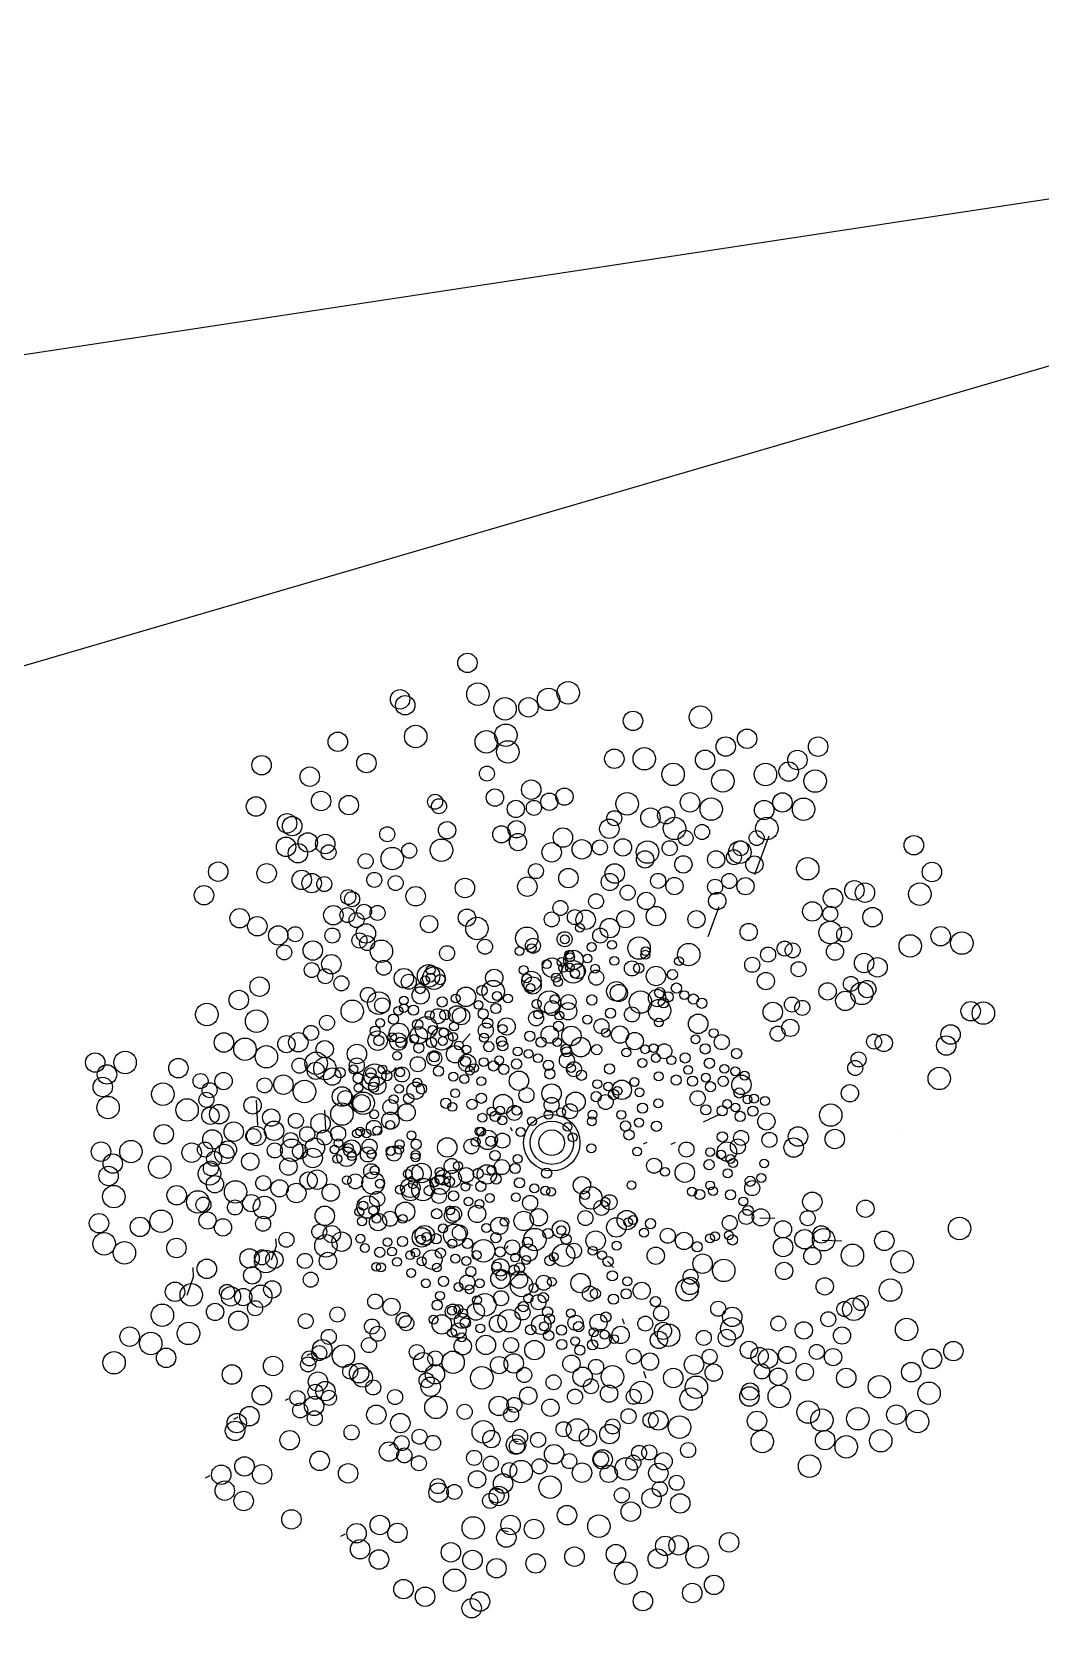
# Model space of a CAD drawing. Header units: millimetres. Extents: x 441061 to 442903, y 4515148 to 4515613.
# Drawn here: x 442312.6861 to 442312.8859, y 4515546.9946 to 4515547.3142 of the extents above; entities that cross this region are included whole.
import ezdxf

# ---------------------------------------------------------------- set-up
doc = ezdxf.new("R2010")
doc.units = ezdxf.units.MM
doc.linetypes.add('CONTINUA', pattern=[0])
doc.layers.add('01_piscinas', color=254, linetype='Continuous')

# ---------------------------------------------------------------- blocks, each defined once
blk = doc.blocks.new('A$C21391103')
at = {"layer": '01_piscinas'}
for p, q in [((136.111, 92.1213, 0), (136.1337, 92.1826, 0)), ((136.0367, 92.0231, 0), (136.0542, 92.0703, 0)), ((135.6598, 91.8683, 0), (135.6476, 91.8548, 0)), ((135.3204, 91.7632, 0), (135.3225, 91.7232, 0)), ((135.4286, 91.7476, 0), (135.4302, 91.7169, 0)), ((135.7268, 91.7145, 0), (135.7235, 91.7198, 0)), ((136.0295, 91.7292, 0), (136.0566, 91.7416, 0)), ((135.4445, 91.7005, 0), (135.4411, 91.7017, 0)), ((135.4888, 91.716, 0), (135.4853, 91.7171, 0)), ((135.9395, 91.6963, 0), (135.934, 91.6936, 0)), ((135.9847, 91.6965, 0), (135.9776, 91.6929, 0)), ((136.2138, 91.7074, 0), (136.2138, 91.7074, 0)), ((136.3412, 91.7109, 0), (136.3412, 91.7109, 0)), ((135.6923, 91.6438, 0), (135.682, 91.6462, 0)), ((135.6633, 91.6282, 0), (135.65, 91.6313, 0)), ((135.8522, 91.6331, 0), (135.8487, 91.6342, 0)), ((135.4837, 91.6016, 0), (135.4802, 91.6027, 0)), ((136.2984, 91.598, 0), (136.2993, 91.5953, 0)), ((136.1187, 91.5771, 0), (136.1425, 91.5762, 0)), ((136.4513, 91.5686, 0), (136.4524, 91.5652, 0)), ((135.5857, 91.5446, 0), (135.5824, 91.5499, 0)), ((136.2176, 91.5414, 0), (136.2486, 91.5403, 0)), ((135.5683, 91.5196, 0), (135.565, 91.5249, 0)), ((135.7191, 91.5325, 0), (135.7168, 91.5278, 0)), ((135.9716, 91.523, 0), (135.9716, 91.523, 0)), ((135.8772, 91.5082, 0), (135.8869, 91.4979, 0)), ((135.9612, 91.4418, 0), (135.9604, 91.4403, 0)), ((135.9007, 91.4172, 0), (135.9035, 91.4087, 0)), ((135.8395, 91.402, 0), (135.8388, 91.4005, 0)), ((136.2006, 91.4051, 0), (136.2015, 91.4024, 0)), ((135.4062, 91.3612, 0), (135.4007, 91.3584, 0)), ((135.9342, 91.3336, 0), (135.9379, 91.3226, 0)), ((136.324, 91.3179, 0), (136.3252, 91.3144, 0)), ((135.3718, 91.2898, 0), (135.3663, 91.287, 0)), ((135.2914, 91.2608, 0), (135.2843, 91.2572, 0)), ((135.7268, 91.2721, 0), (135.7165, 91.2745, 0)), ((135.5368, 91.2184, 0), (135.5313, 91.2156, 0)), ((135.7359, 91.2215, 0), (135.7256, 91.2239, 0)), ((135.2466, 91.168, 0), (135.2395, 91.1644, 0)), ((135.7081, 91.145, 0), (135.6947, 91.1481, 0)), ((135.72, 91.0792, 0), (135.7066, 91.0823, 0)), ((135.4612, 91.0751, 0), (135.4541, 91.0715, 0))]:
    blk.add_line(p, q, dxfattribs=at)
at = {"layer": '01_piscinas', "elevation": 0}
blk.add_lwpolyline([(147.6622, 95.9923, 0.004391), (146.5456, 95.742, 0.000109), (146.5191, 95.7359, 0.000253), (146.5042, 95.7324, 0.002322), (145.9173, 95.5921, 0.002118), (145.3817, 95.4592, -0.0058), (137.3123, 93.1421), (132.1461, 91.6313), (132.1032, 91.6188), (129.0323, 90.7207), (123.1071, 88.9701)], format="xyb", dxfattribs=at)
at = {"layer": '01_piscinas'}
blk.add_lwpolyline([(137.3317, 94.8333), (131.9776, 92.4937), (138.6114, 93.5014)], dxfattribs=at)
at = {"layer": '01_piscinas', "elevation": 0}
for points in [[(135.5253, 91.8042), (135.5378, 91.8101), (135.5378, 91.8101), (135.5424, 91.8152)], [(135.3444, 91.5101), (135.3523, 91.5322), (135.3523, 91.5322), (135.3517, 91.5437)], [(135.211, 91.4544), (135.2212, 91.4831), (135.2212, 91.4831), (135.2205, 91.4981)]]:
    blk.add_lwpolyline(points, dxfattribs=at)
at = {"layer": '01_piscinas'}
for centre, radius in [((135.6553, 92.4566, 0), 0.0154), ((135.5485, 92.3988, 0), 0.0154), ((135.6719, 92.4071, 0), 0.0178), ((135.7839, 92.3987, 0), 0.0178), ((135.815, 92.4091, 0), 0.0178), ((135.5566, 92.3894, 0), 0.0154), ((135.7149, 92.3838, 0), 0.0178), ((135.752, 92.3861, 0), 0.0154), ((136.0246, 92.3706, 0), 0.0178), ((135.7163, 92.3419, 0), 0.0178), ((135.9178, 92.3647, 0), 0.0154), ((135.4498, 92.3315, 0), 0.0154), ((135.5732, 92.3399, 0), 0.0178), ((135.6852, 92.3315, 0), 0.0178), ((135.7193, 92.3154, 0), 0.0178), ((136.0648, 92.324, 0), 0.0154), ((136.0987, 92.3363, 0), 0.0154), ((136.2112, 92.3238, 0), 0.0154), ((135.3289, 92.2944, 0), 0.0154), ((135.4952, 92.2978, 0), 0.0154), ((135.8882, 92.3046, 0), 0.0154), ((135.9357, 92.3046, 0), 0.0178), ((136.032, 92.3029, 0), 0.0154), ((136.1784, 92.3027, 0), 0.0154), ((135.4053, 92.2762, 0), 0.0154), ((135.6862, 92.2811, 0), 0.0119), ((135.9813, 92.2799, 0), 0.0178), ((136.0602, 92.2694, 0), 0.0178), ((136.1277, 92.2797, 0), 0.0178), ((136.1645, 92.2843, 0), 0.0154), ((136.2066, 92.2693, 0), 0.0178), ((135.6989, 92.243, 0), 0.0137), ((135.7564, 92.2556, 0), 0.0154), ((135.809, 92.2445, 0), 0.0137), ((135.3201, 92.2289, 0), 0.0154), ((135.4232, 92.2376, 0), 0.0154), ((135.4672, 92.2311, 0), 0.0154), ((135.604, 92.2365, 0), 0.0119), ((135.6102, 92.2294, 0), 0.0119), ((135.732, 92.2251, 0), 0.0137), ((135.7606, 92.2268, 0), 0.0119), ((135.7851, 92.2365, 0), 0.0137), ((135.9086, 92.2332, 0), 0.0178), ((136.0082, 92.2355, 0), 0.0154), ((136.0418, 92.2248, 0), 0.0178), ((136.1257, 92.2233, 0), 0.0154), ((136.1547, 92.2353, 0), 0.0154), ((136.1882, 92.2246, 0), 0.0178), ((135.3693, 92.2022, 0), 0.0154), ((135.3774, 92.1978, 0), 0.0154), ((135.7331, 92.1928, 0), 0.0137), ((135.8803, 92.1936, 0), 0.0154), ((135.8881, 92.2104, 0), 0.0119), ((135.9454, 92.2112, 0), 0.0154), ((135.9703, 92.2149, 0), 0.0137), ((135.9836, 92.1942, 0), 0.0178), ((136.13, 92.1941, 0), 0.0178), ((135.3677, 92.165, 0), 0.0154), ((135.4022, 92.172, 0), 0.0154), ((135.4298, 92.1695, 0), 0.0154), ((135.5281, 92.1849, 0), 0.0119), ((135.623, 92.1913, 0), 0.0137), ((135.7091, 92.1848, 0), 0.0137), ((135.7354, 92.1725, 0), 0.0137), ((135.8067, 92.1796, 0), 0.0154), ((136.0012, 92.179, 0), 0.0119), ((136.0272, 92.1885, 0), 0.0119), ((136.1138, 92.1789, 0), 0.0119), ((136.363, 92.1676, 0), 0.0154), ((135.3865, 92.1548, 0), 0.0154), ((135.4351, 92.1563, 0), 0.0119), ((135.4939, 92.1423, 0), 0.0119), ((135.5361, 92.1463, 0), 0.0178), ((135.563, 92.1589, 0), 0.0119), ((135.6142, 92.1596, 0), 0.0178), ((135.7888, 92.1562, 0), 0.0154), ((135.8366, 92.161, 0), 0.0154), ((135.8653, 92.1641, 0), 0.0119), ((135.9018, 92.1641, 0), 0.0137), ((135.9408, 92.1567, 0), 0.0178), ((135.9369, 92.1451, 0), 0.0137), ((135.9759, 92.1628, 0), 0.0119), ((136.0496, 92.145, 0), 0.0137), ((136.0778, 92.1485, 0), 0.0119), ((136.0872, 92.1565, 0), 0.0178), ((136.0885, 92.1627, 0), 0.0119), ((135.2601, 92.1256, 0), 0.0154), ((135.3369, 92.123, 0), 0.0154), ((135.7639, 92.1265, 0), 0.0119), ((135.8154, 92.1154, 0), 0.0154), ((135.8888, 92.1227, 0), 0.0154), ((135.9976, 92.1371, 0), 0.0137), ((136.1102, 92.1369, 0), 0.0137), ((136.1947, 92.1303, 0), 0.0178), ((136.3917, 92.1251, 0), 0.0154), ((135.2376, 92.0882, 0), 0.0154), ((135.3926, 92.1126, 0), 0.0154), ((135.4083, 92.1075, 0), 0.0154), ((135.4283, 92.1059, 0), 0.0119), ((135.5076, 92.1126, 0), 0.0119), ((135.5415, 92.1076, 0), 0.0119), ((135.6513, 92.0998, 0), 0.0154), ((135.7502, 92.1019, 0), 0.0154), ((135.881, 92.1092, 0), 0.0137), ((135.9093, 92.0923, 0), 0.0119), ((135.9576, 92.111, 0), 0.0119), ((135.9835, 92.1027, 0), 0.0137), ((136.048, 92.1016, 0), 0.0119), ((136.0703, 92.1108, 0), 0.0119), ((136.0961, 92.1026, 0), 0.0137), ((136.2688, 92.096, 0), 0.0154), ((136.2855, 92.0923, 0), 0.0154), ((136.3726, 92.0899, 0), 0.0178), ((135.4662, 92.0854, 0), 0.0119), ((135.4724, 92.082, 0), 0.0119), ((135.5732, 92.0866, 0), 0.0154), ((135.8026, 92.068, 0), 0.0119), ((135.8592, 92.0787, 0), 0.0119), ((135.9387, 92.0792, 0), 0.0137), ((136.0513, 92.0791, 0), 0.0137), ((136.2021, 92.0626, 0), 0.0154), ((136.2349, 92.0837, 0), 0.0154), ((135.2942, 92.0518, 0), 0.0154), ((135.3221, 92.0391, 0), 0.0154), ((135.4427, 92.0566, 0), 0.0154), ((135.4649, 92.0568, 0), 0.0119), ((135.4794, 92.0489, 0), 0.0119), ((135.4914, 92.0621, 0), 0.0119), ((135.5127, 92.0602, 0), 0.0119), ((135.5945, 92.0424, 0), 0.0137), ((135.6545, 92.0526, 0), 0.0137), ((135.6704, 92.0356, 0), 0.0178), ((135.7889, 92.05, 0), 0.0119), ((135.8256, 92.0536, 0), 0.0119), ((135.8427, 92.0493, 0), 0.0154), ((135.9057, 92.0503, 0), 0.0137), ((135.9541, 92.0551, 0), 0.0154), ((136.0184, 92.0502, 0), 0.0137), ((136.2305, 92.0587, 0), 0.0119), ((136.2975, 92.0535, 0), 0.0154), ((135.3553, 92.0245, 0), 0.0154), ((135.3822, 92.0265, 0), 0.0119), ((135.4412, 92.0244, 0), 0.0119), ((135.4841, 92.0165, 0), 0.0119), ((135.4943, 92.0277, 0), 0.0154), ((135.7493, 92.02, 0), 0.0178), ((135.8093, 92.0186, 0), 0.0119), ((135.8336, 92.0366, 0), 0.00702), ((135.8658, 92.0242, 0), 0.0119), ((135.8807, 92.0361, 0), 0.0154), ((136.1011, 92.03, 0), 0.0137), ((136.2303, 92.0291, 0), 0.0178), ((136.2526, 92.0261, 0), 0.0119), ((136.4055, 92.0232, 0), 0.0154), ((136.4391, 92.0124, 0), 0.0178), ((135.3648, 91.9977, 0), 0.0119), ((135.4101, 92.0006, 0), 0.0154), ((135.4962, 92.0125, 0), 0.0119), ((135.5188, 91.9994, 0), 0.0178), ((135.623, 91.9964, 0), 0.0119), ((135.6831, 92.0066, 0), 0.0119), ((135.7378, 91.9996, 0), 0.00702), ((135.7591, 92.0082, 0), 0.0119), ((135.7571, 92.0044, 0), 0.00702), ((135.8096, 92.0183, 0), 0.00702), ((135.8234, 91.9857, 0), 0.0154), ((135.8169, 91.9939, 0), 0.00702), ((135.8523, 92.0061, 0), 0.00702), ((135.8844, 92.0096, 0), 0.00702), ((135.9273, 92.0045, 0), 0.0178), ((135.9374, 91.9939, 0), 0.00702), ((135.9378, 91.9995, 0), 0.00702), ((136.0061, 91.9941, 0), 0.0178), ((136.132, 91.9942, 0), 0.0119), ((136.1581, 92.0037, 0), 0.0119), ((136.1709, 92.0008, 0), 0.0119), ((136.238, 91.999, 0), 0.0137), ((136.3573, 92.0078, 0), 0.0178), ((135.4084, 91.9696, 0), 0.0119), ((135.4395, 91.9789, 0), 0.0154), ((135.5226, 91.9733, 0), 0.0119), ((135.5938, 91.9605, 0), 0.0178), ((135.5969, 91.9698, 0), 0.00702), ((135.7443, 91.9696, 0), 0.00702), ((135.7809, 91.9789, 0), 0.00702), ((135.7895, 91.9734, 0), 0.0154), ((135.8044, 91.9824, 0), 0.00702), ((135.8072, 91.9731, 0), 0.00702), ((135.8228, 91.9668, 0), 0.0178), ((135.8177, 91.9736, 0), 0.00702), ((135.8181, 91.9899, 0), 0.00702), ((135.8303, 91.9677, 0), 0.0119), ((135.8456, 91.9879, 0), 0.00702), ((135.8577, 91.9717, 0), 0.00702), ((135.8882, 91.9842, 0), 0.00702), ((135.916, 91.9722, 0), 0.0119), ((135.9268, 91.9726, 0), 0.00808), ((135.9542, 91.9602, 0), 0.0154), ((135.9908, 91.9837, 0), 0.00702), ((136.1067, 91.978, 0), 0.0119), ((136.1802, 91.971, 0), 0.0119), ((136.2841, 91.9808, 0), 0.0154), ((136.3054, 91.9739, 0), 0.0154), ((135.3257, 91.9433, 0), 0.0154), ((135.4299, 91.9599, 0), 0.0119), ((135.4554, 91.9486, 0), 0.0119), ((135.5546, 91.9567, 0), 0.0154), ((135.5623, 91.9511, 0), 0.0119), ((135.5883, 91.9534, 0), 0.00702), ((135.602, 91.9567, 0), 0.0178), ((135.5969, 91.9577, 0), 0.00702), ((135.6122, 91.9545, 0), 0.00808), ((135.696, 91.9354, 0), 0.0178), ((135.6978, 91.9572, 0), 0.0137), ((135.7567, 91.9523, 0), 0.0154), ((135.7492, 91.9566, 0), 0.00702), ((135.7585, 91.9452, 0), 0.0137), ((135.7956, 91.9576, 0), 0.00702), ((135.7989, 91.9508, 0), 0.00702), ((135.8258, 91.9639, 0), 0.00702), ((135.8595, 91.9576, 0), 0.0119), ((135.8914, 91.9359, 0), 0.0154), ((135.9802, 91.9624, 0), 0.00808), ((136.1284, 91.9522, 0), 0.0137), ((136.2632, 91.9476, 0), 0.0119), ((136.2807, 91.9327, 0), 0.0178), ((136.2891, 91.9394, 0), 0.0137), ((135.2928, 91.9222, 0), 0.0154), ((135.4975, 91.9303, 0), 0.0119), ((135.5148, 91.9172, 0), 0.0178), ((135.5201, 91.9136, 0), 0.0119), ((135.5544, 91.9214, 0), 0.00702), ((135.5811, 91.9294, 0), 0.0137), ((135.5805, 91.9402, 0), 0.00808), ((135.6153, 91.9191, 0), 0.00808), ((135.6365, 91.9245, 0), 0.00702), ((135.653, 91.9272, 0), 0.0154), ((135.6784, 91.9373, 0), 0.00808), ((135.7021, 91.9284, 0), 0.00702), ((135.7195, 91.9246, 0), 0.00702), ((135.7552, 91.9412, 0), 0.00702), ((135.7849, 91.9188, 0), 0.0178), ((135.7936, 91.9234, 0), 0.00702), ((135.8155, 91.9188, 0), 0.0119), ((135.8526, 91.9222, 0), 0.00808), ((135.8953, 91.9333, 0), 0.0137), ((135.9295, 91.9189, 0), 0.0178), ((135.956, 91.9253, 0), 0.0137), ((135.9601, 91.9338, 0), 0.00808), ((135.966, 91.9177, 0), 0.00808), ((135.9735, 91.9272, 0), 0.00808), ((135.9866, 91.9411, 0), 0.00808), ((135.9992, 91.9299, 0), 0.00702), ((136.0135, 91.9237, 0), 0.00808), ((136.0269, 91.917, 0), 0.00808), ((136.1698, 91.915, 0), 0.0119), ((136.2262, 91.9358, 0), 0.0137), ((136.2544, 91.9207, 0), 0.0154), ((135.2421, 91.8992, 0), 0.0178), ((135.321, 91.8887, 0), 0.0178), ((135.4727, 91.9043, 0), 0.0178), ((135.538, 91.8918, 0), 0.00808), ((135.5458, 91.905, 0), 0.00702), ((135.5544, 91.9092, 0), 0.00702), ((135.5697, 91.9061, 0), 0.00808), ((135.5953, 91.8982, 0), 0.00702), ((135.6087, 91.8965, 0), 0.0119), ((135.6196, 91.8987, 0), 0.00808), ((135.6388, 91.8994, 0), 0.0137), ((135.6452, 91.8965, 0), 0.0137), ((135.6728, 91.9144, 0), 0.00702), ((135.6802, 91.9001, 0), 0.00808), ((135.7004, 91.9086, 0), 0.00808), ((135.7641, 91.8931, 0), 0.0119), ((135.7651, 91.9159, 0), 0.00702), ((135.7676, 91.8995, 0), 0.00702), ((135.7894, 91.9093, 0), 0.0119), ((135.8009, 91.8975, 0), 0.00702), ((135.815, 91.9043, 0), 0.0137), ((135.882, 91.9014, 0), 0.00808), ((135.9161, 91.8992, 0), 0.0119), ((135.9599, 91.9054, 0), 0.0178), ((136.0211, 91.8844, 0), 0.0154), ((136.1394, 91.9033, 0), 0.0154), ((136.1862, 91.9097, 0), 0.0119), ((136.4531, 91.9044, 0), 0.0154), ((136.4732, 91.9014, 0), 0.0178), ((135.4073, 91.87, 0), 0.0119), ((135.4326, 91.8862, 0), 0.0119), ((135.5129, 91.8577, 0), 0.0154), ((135.509, 91.8727, 0), 0.00808), ((135.5169, 91.8859, 0), 0.00702), ((135.5468, 91.87, 0), 0.0154), ((135.5781, 91.8661, 0), 0.0137), ((135.5764, 91.8834, 0), 0.00808), ((135.5898, 91.8782, 0), 0.0178), ((135.6002, 91.8745, 0), 0.00702), ((135.6145, 91.8604, 0), 0.0178), ((135.6175, 91.8707, 0), 0.00702), ((135.6339, 91.8802, 0), 0.00702), ((135.6844, 91.8738, 0), 0.0119), ((135.6873, 91.8854, 0), 0.00808), ((135.7174, 91.8802, 0), 0.0137), ((135.711, 91.8765, 0), 0.00702), ((135.7858, 91.8674, 0), 0.0137), ((135.7997, 91.8805, 0), 0.00808), ((135.8201, 91.8653, 0), 0.0154), ((135.8453, 91.8911, 0), 0.00702), ((135.8677, 91.8805, 0), 0.0119), ((135.8747, 91.8702, 0), 0.00702), ((135.8971, 91.8674, 0), 0.0137), ((135.9587, 91.8865, 0), 0.00702), ((136.0457, 91.8697, 0), 0.00702), ((136.147, 91.8688, 0), 0.0119), ((136.1672, 91.878, 0), 0.0137), ((136.4213, 91.8675, 0), 0.0154), ((135.2691, 91.8548, 0), 0.0154), ((135.3026, 91.8441, 0), 0.0178), ((135.3365, 91.8322, 0), 0.0178), ((135.3683, 91.8522, 0), 0.0137), ((135.3872, 91.8552, 0), 0.0154), ((135.429, 91.8442, 0), 0.0137), ((135.4801, 91.8366, 0), 0.0154), ((135.5147, 91.8578, 0), 0.00808), ((135.5359, 91.8631, 0), 0.00702), ((135.5457, 91.8562, 0), 0.0137), ((135.5496, 91.8551, 0), 0.00808), ((135.5708, 91.8605, 0), 0.00702), ((135.5782, 91.8462, 0), 0.00808), ((135.5985, 91.8547, 0), 0.00808), ((135.6162, 91.8572, 0), 0.00702), ((135.6357, 91.8361, 0), 0.0137), ((135.6324, 91.8638, 0), 0.00702), ((135.6417, 91.8501, 0), 0.00702), ((135.6534, 91.8437, 0), 0.00702), ((135.6816, 91.8624, 0), 0.00702), ((135.689, 91.8482, 0), 0.00808), ((135.7093, 91.8566, 0), 0.00808), ((135.7111, 91.8495, 0), 0.00808), ((135.7349, 91.8406, 0), 0.00702), ((135.7543, 91.8647, 0), 0.00808), ((135.772, 91.8554, 0), 0.00808), ((135.7975, 91.8553, 0), 0.00702), ((135.8113, 91.8439, 0), 0.00808), ((135.8128, 91.84, 0), 0.00808), ((135.8348, 91.8474, 0), 0.0154), ((135.8602, 91.8434, 0), 0.00808), ((135.9205, 91.857, 0), 0.0137), ((135.9371, 91.8441, 0), 0.00702), ((135.9504, 91.8458, 0), 0.00702), ((135.9675, 91.8409, 0), 0.0119), ((136.0169, 91.8599, 0), 0.00702), ((136.0321, 91.8446, 0), 0.00808), ((136.0585, 91.8554, 0), 0.0119), ((136.2999, 91.8562, 0), 0.0119), ((136.3153, 91.854, 0), 0.0137), ((136.4144, 91.85, 0), 0.0154), ((135.0651, 91.823, 0), 0.0154), ((135.1125, 91.823, 0), 0.0178), ((135.197, 91.8141, 0), 0.0154), ((135.389, 91.8181, 0), 0.0119), ((135.4154, 91.8218, 0), 0.0178), ((135.4149, 91.8099, 0), 0.0137), ((135.4294, 91.8136, 0), 0.0178), ((135.4799, 91.8185, 0), 0.0119), ((135.5438, 91.8337, 0), 0.00702), ((135.5766, 91.8204, 0), 0.0119), ((135.6027, 91.8298, 0), 0.0119), ((135.6025, 91.8321, 0), 0.00808), ((135.6548, 91.8224, 0), 0.0137), ((135.6524, 91.8247, 0), 0.00808), ((135.6809, 91.8237, 0), 0.00702), ((135.6966, 91.8176, 0), 0.00808), ((135.7055, 91.8265, 0), 0.00702), ((135.7332, 91.8207, 0), 0.00808), ((135.7522, 91.8368, 0), 0.00702), ((135.7671, 91.8299, 0), 0.00702), ((135.7836, 91.8187, 0), 0.00808), ((135.8129, 91.8262, 0), 0.0119), ((135.8242, 91.8124, 0), 0.0119), ((135.9072, 91.839, 0), 0.00702), ((135.9325, 91.8224, 0), 0.00702), ((135.954, 91.8302, 0), 0.00702), ((135.9786, 91.8267, 0), 0.00702), ((136.0004, 91.8303, 0), 0.00808), ((136.0389, 91.8219, 0), 0.00808), ((136.082, 91.8372, 0), 0.00808), ((136.2701, 91.8144, 0), 0.0119), ((136.2754, 91.8279, 0), 0.0119), ((135.0771, 91.7843, 0), 0.0154), ((135.0838, 91.8041, 0), 0.0154), ((135.2321, 91.7937, 0), 0.0119), ((135.2686, 91.7937, 0), 0.0137), ((135.3336, 91.7868, 0), 0.0119), ((135.3635, 91.7879, 0), 0.0154), ((135.441, 91.8007, 0), 0.0137), ((135.4534, 91.807, 0), 0.00808), ((135.4746, 91.8123, 0), 0.00702), ((135.482, 91.7981, 0), 0.00808), ((135.5016, 91.7927, 0), 0.0137), ((135.5083, 91.8031, 0), 0.0178), ((135.5023, 91.8065, 0), 0.00808), ((135.5124, 91.7864, 0), 0.0137), ((135.5207, 91.8121, 0), 0.00702), ((135.5274, 91.8022, 0), 0.00808), ((135.5514, 91.8041, 0), 0.0119), ((135.5487, 91.8076, 0), 0.00702), ((135.5757, 91.7911, 0), 0.00702), ((135.6093, 91.8095, 0), 0.00808), ((135.633, 91.8006, 0), 0.00702), ((135.6504, 91.7968, 0), 0.00702), ((135.6592, 91.8101, 0), 0.00702), ((135.6656, 91.8142, 0), 0.00702), ((135.6772, 91.7934, 0), 0.00702), ((135.7129, 91.8123, 0), 0.00808), ((135.7369, 91.7941, 0), 0.0154), ((135.7858, 91.805, 0), 0.00808), ((135.8197, 91.8141, 0), 0.00702), ((135.8362, 91.8029, 0), 0.00808), ((135.8805, 91.8129, 0), 0.00808), ((135.92, 91.7923, 0), 0.00702), ((135.9585, 91.8011, 0), 0.00702), ((135.9861, 91.7953, 0), 0.00808), ((136.0052, 91.8114, 0), 0.00702), ((136.012, 91.7936, 0), 0.00808), ((136.0332, 91.799, 0), 0.00702), ((136.0609, 91.7932, 0), 0.00808), ((136.0626, 91.813, 0), 0.00702), ((136.0799, 91.8092, 0), 0.00702), ((136.0897, 91.7877, 0), 0.0154), ((136.0948, 91.8023, 0), 0.00702), ((136.4034, 91.7979, 0), 0.0178), ((135.1723, 91.7729, 0), 0.0178), ((135.2414, 91.7639, 0), 0.0119), ((135.2465, 91.7792, 0), 0.0119), ((135.397, 91.7771, 0), 0.0178), ((135.4563, 91.7692, 0), 0.0154), ((135.4617, 91.7666, 0), 0.0119), ((135.4899, 91.7585, 0), 0.0178), ((135.4875, 91.7584, 0), 0.0137), ((135.4825, 91.7829, 0), 0.00702), ((135.5063, 91.784, 0), 0.00808), ((135.5383, 91.7649, 0), 0.00702), ((135.5469, 91.7813, 0), 0.00702), ((135.5621, 91.766, 0), 0.00808), ((135.5731, 91.7784, 0), 0.0137), ((135.5825, 91.7812, 0), 0.00808), ((135.6359, 91.7744, 0), 0.00702), ((135.6773, 91.7664, 0), 0.00808), ((135.7118, 91.7572, 0), 0.0154), ((135.7489, 91.7714, 0), 0.0119), ((135.7886, 91.7739, 0), 0.0154), ((135.8267, 91.7608, 0), 0.0154), ((135.8594, 91.7689, 0), 0.00808), ((135.8611, 91.7888, 0), 0.00702), ((135.8744, 91.7604, 0), 0.0119), ((135.8785, 91.785, 0), 0.00702), ((135.8871, 91.7722, 0), 0.00808), ((135.9, 91.7798, 0), 0.0154), ((135.8933, 91.7781, 0), 0.00702), ((135.928, 91.7759, 0), 0.00702), ((136.0203, 91.7665, 0), 0.0119), ((136.0406, 91.7847, 0), 0.00808), ((136.0859, 91.7748, 0), 0.00808), ((136.0992, 91.7644, 0), 0.00702), ((136.1096, 91.7659, 0), 0.00702), ((136.2616, 91.7744, 0), 0.0137), ((135.0855, 91.7516, 0), 0.0178), ((135.2107, 91.7478, 0), 0.0178), ((135.2478, 91.7387, 0), 0.0137), ((135.2617, 91.7412, 0), 0.0154), ((135.3146, 91.7551, 0), 0.0137), ((135.3442, 91.7358, 0), 0.0137), ((135.4564, 91.7414, 0), 0.0178), ((135.5075, 91.7408, 0), 0.00702), ((135.5331, 91.7523, 0), 0.0119), ((135.5589, 91.744, 0), 0.0137), ((135.6211, 91.7585, 0), 0.00808), ((135.6313, 91.7527, 0), 0.00702), ((135.6625, 91.7568, 0), 0.00808), ((135.6938, 91.7451, 0), 0.00702), ((135.6993, 91.7377, 0), 0.00808), ((135.7071, 91.7469, 0), 0.00702), ((135.7296, 91.7431, 0), 0.0119), ((135.7333, 91.7468, 0), 0.00702), ((135.7887, 91.7559, 0), 0.0119), ((135.7839, 91.7405, 0), 0.00702), ((135.8038, 91.7442, 0), 0.00702), ((135.818, 91.7458, 0), 0.0119), ((135.8535, 91.7404, 0), 0.00702), ((135.8992, 91.7402, 0), 0.00702), ((135.9328, 91.7507, 0), 0.00808), ((135.9578, 91.7583, 0), 0.00702), ((136.0332, 91.7481, 0), 0.00808), ((136.0591, 91.7465, 0), 0.00808), ((136.0671, 91.7573, 0), 0.00702), ((136.0803, 91.7518, 0), 0.00702), ((136.0877, 91.7376, 0), 0.00808), ((136.1079, 91.746, 0), 0.00808), ((136.127, 91.7621, 0), 0.00702), ((136.2312, 91.7397, 0), 0.0178), ((135.1738, 91.7094, 0), 0.0154), ((135.2848, 91.7135, 0), 0.0154), ((135.3206, 91.7066, 0), 0.0154), ((135.3487, 91.7148, 0), 0.0154), ((135.3833, 91.7308, 0), 0.0119), ((135.4012, 91.7094, 0), 0.0119), ((135.4224, 91.7266, 0), 0.0154), ((135.4503, 91.7104, 0), 0.0119), ((135.4852, 91.7136, 0), 0.00702), ((135.507, 91.7195, 0), 0.0119), ((135.5123, 91.715, 0), 0.00702), ((135.5331, 91.7309, 0), 0.0137), ((135.5329, 91.7242, 0), 0.00702), ((135.6743, 91.7138, 0), 0.00702), ((135.677, 91.7135, 0), 0.00702), ((135.679, 91.7355, 0), 0.00702), ((135.7107, 91.7313, 0), 0.00702), ((135.7397, 91.7128, 0), 0.00702), ((135.789, 91.6959, 0), 0.0447), ((135.7577, 91.73, 0), 0.00702), ((135.789, 91.6959, 0), 0.0344), ((135.814, 91.7211, 0), 0.00702), ((135.8525, 91.7299, 0), 0.00702), ((135.906, 91.7224, 0), 0.00808), ((135.9272, 91.7278, 0), 0.00702), ((135.9549, 91.722, 0), 0.00808), ((136.1292, 91.7296, 0), 0.0137), ((136.1793, 91.7058, 0), 0.0154), ((135.0743, 91.6818, 0), 0.0154), ((135.1218, 91.6818, 0), 0.0178), ((135.2181, 91.6801, 0), 0.0154), ((135.2392, 91.6851, 0), 0.0119), ((135.2509, 91.7012, 0), 0.0154), ((135.2757, 91.685, 0), 0.0137), ((135.3158, 91.7063, 0), 0.0119), ((135.3498, 91.6837, 0), 0.0119), ((135.3767, 91.6839, 0), 0.0178), ((135.3751, 91.7, 0), 0.0119), ((135.3897, 91.6821, 0), 0.0119), ((135.4135, 91.688, 0), 0.0154), ((135.4287, 91.7041, 0), 0.0119), ((135.4509, 91.6952, 0), 0.00702), ((135.4718, 91.6866, 0), 0.0137), ((135.467, 91.6875, 0), 0.00702), ((135.4803, 91.7105, 0), 0.00702), ((135.4952, 91.7106, 0), 0.00702), ((135.5001, 91.6898, 0), 0.0119), ((135.5478, 91.6933, 0), 0.00702), ((135.5665, 91.7076, 0), 0.00702), ((135.5739, 91.6934, 0), 0.00808), ((135.6233, 91.6884, 0), 0.0154), ((135.6615, 91.6901, 0), 0.0119), ((135.6684, 91.6972, 0), 0.00702), ((135.6874, 91.7004, 0), 0.0154), ((135.6923, 91.6982, 0), 0.00808), ((135.7108, 91.6993, 0), 0.0119), ((135.789, 91.6959, 0), 0.0203), ((135.822, 91.7046, 0), 0.00702), ((135.8517, 91.6871, 0), 0.00702), ((135.9114, 91.7083, 0), 0.00808), ((136.0025, 91.6851, 0), 0.0119), ((136.0666, 91.6819, 0), 0.0154), ((136.0594, 91.7051, 0), 0.00808), ((136.084, 91.69, 0), 0.0119), ((136.0892, 91.7035, 0), 0.0119), ((136.1341, 91.7004, 0), 0.0119), ((136.1725, 91.6883, 0), 0.0154), ((136.2377, 91.7018, 0), 0.0154), ((135.093, 91.6629, 0), 0.0154), ((135.1674, 91.6571, 0), 0.0178), ((135.2536, 91.6705, 0), 0.0119), ((135.2699, 91.678, 0), 0.0154), ((135.3109, 91.666, 0), 0.0137), ((135.3715, 91.658, 0), 0.0137), ((135.4099, 91.6717, 0), 0.0154), ((135.4446, 91.6852, 0), 0.00702), ((135.449, 91.6703, 0), 0.00702), ((135.4637, 91.6737, 0), 0.0154), ((135.472, 91.6745, 0), 0.00702), ((135.4974, 91.6773, 0), 0.0119), ((135.5035, 91.6778, 0), 0.00702), ((135.5335, 91.6829, 0), 0.00702), ((135.5388, 91.6788, 0), 0.0119), ((135.5467, 91.6846, 0), 0.00702), ((135.5728, 91.6726, 0), 0.00702), ((135.5731, 91.6766, 0), 0.00702), ((135.6302, 91.659, 0), 0.0119), ((135.699, 91.6756, 0), 0.00808), ((135.7098, 91.6572, 0), 0.0119), ((135.7348, 91.6703, 0), 0.00702), ((135.9244, 91.6819, 0), 0.00702), ((135.9512, 91.6595, 0), 0.0119), ((136.0383, 91.6611, 0), 0.00808), ((136.04, 91.681, 0), 0.00702), ((136.0573, 91.6772, 0), 0.00702), ((136.0722, 91.6702, 0), 0.00702), ((136.0764, 91.6637, 0), 0.00702), ((136.1256, 91.663, 0), 0.00702), ((135.0863, 91.6431, 0), 0.0154), ((135.2463, 91.6466, 0), 0.0178), ((135.2485, 91.6552, 0), 0.0119), ((135.2549, 91.6301, 0), 0.0137), ((135.3316, 91.6319, 0), 0.0119), ((135.4034, 91.6359, 0), 0.0137), ((135.4169, 91.6373, 0), 0.0154), ((135.464, 91.6366, 0), 0.00702), ((135.4775, 91.6346, 0), 0.0119), ((135.5059, 91.632, 0), 0.0178), ((135.5027, 91.6508, 0), 0.0119), ((135.5082, 91.652, 0), 0.00702), ((135.5607, 91.6466, 0), 0.00702), ((135.5712, 91.6467, 0), 0.0137), ((135.5826, 91.6479, 0), 0.0154), ((135.6124, 91.6293, 0), 0.0154), ((135.6113, 91.6495, 0), 0.00702), ((135.6113, 91.6374, 0), 0.00702), ((135.6164, 91.641, 0), 0.0119), ((135.6319, 91.6387, 0), 0.0137), ((135.6402, 91.6593, 0), 0.00702), ((135.6532, 91.6447, 0), 0.0119), ((135.6722, 91.6473, 0), 0.00808), ((135.6861, 91.6456, 0), 0.0154), ((135.6934, 91.6526, 0), 0.00702), ((135.7007, 91.6384, 0), 0.00808), ((135.7309, 91.6551, 0), 0.00808), ((135.7808, 91.6477, 0), 0.00808), ((135.9685, 91.6498, 0), 0.00702), ((135.9999, 91.6485, 0), 0.0154), ((136.0678, 91.6473, 0), 0.00702), ((136.1037, 91.6348, 0), 0.00808), ((136.1211, 91.64, 0), 0.00702), ((135.0947, 91.6104, 0), 0.0178), ((135.1943, 91.6127, 0), 0.0154), ((135.2279, 91.602, 0), 0.0178), ((135.2877, 91.6179, 0), 0.0178), ((135.3574, 91.6236, 0), 0.0137), ((135.384, 91.6162, 0), 0.0154), ((135.4385, 91.6169, 0), 0.0137), ((135.5122, 91.6067, 0), 0.0119), ((135.5164, 91.6311, 0), 0.00702), ((135.5484, 91.6214, 0), 0.00702), ((135.5647, 91.6245, 0), 0.0154), ((135.5649, 91.6175, 0), 0.0137), ((135.5687, 91.6301, 0), 0.00702), ((135.5848, 91.6216, 0), 0.0178), ((135.5949, 91.62, 0), 0.00808), ((135.6027, 91.6332, 0), 0.00702), ((135.6101, 91.6117, 0), 0.0119), ((135.6266, 91.6342, 0), 0.00808), ((135.6333, 91.6116, 0), 0.00808), ((135.6522, 91.6264, 0), 0.00702), ((135.6765, 91.6268, 0), 0.00808), ((135.7377, 91.6324, 0), 0.00808), ((135.7614, 91.6235, 0), 0.00702), ((135.7788, 91.6198, 0), 0.00702), ((135.7879, 91.6181, 0), 0.00702), ((135.8368, 91.6285, 0), 0.0137), ((135.8511, 91.6083, 0), 0.0178), ((135.8416, 91.6128, 0), 0.00702), ((135.9153, 91.6286, 0), 0.00702), ((136.0112, 91.6184, 0), 0.00702), ((136.0235, 91.6138, 0), 0.00808), ((136.04, 91.6282, 0), 0.00702), ((136.0447, 91.6192, 0), 0.00702), ((136.0723, 91.6134, 0), 0.00808), ((136.1068, 91.6239, 0), 0.0119), ((136.2021, 91.6023, 0), 0.0154), ((135.2367, 91.5977, 0), 0.0119), ((135.2867, 91.5933, 0), 0.0119), ((135.3126, 91.6001, 0), 0.0137), ((135.3334, 91.5932, 0), 0.0178), ((135.4291, 91.58, 0), 0.0154), ((135.4838, 91.5863, 0), 0.00702), ((135.4977, 91.594, 0), 0.0178), ((135.4901, 91.5962, 0), 0.00702), ((135.5062, 91.5886, 0), 0.00702), ((135.5565, 91.5865, 0), 0.0154), ((135.6305, 91.5803, 0), 0.0119), ((135.6277, 91.5886, 0), 0.00702), ((135.6341, 91.5831, 0), 0.0119), ((135.657, 91.6027, 0), 0.00702), ((135.6706, 91.5831, 0), 0.0137), ((135.6744, 91.5989, 0), 0.00702), ((135.6907, 91.6083, 0), 0.00702), ((135.7321, 91.6095, 0), 0.00702), ((135.7547, 91.6005, 0), 0.0119), ((135.8677, 91.5927, 0), 0.0119), ((135.8738, 91.602, 0), 0.00702), ((135.8806, 91.6016, 0), 0.0119), ((136.0928, 91.6028, 0), 0.00702), ((136.1001, 91.5885, 0), 0.00808), ((136.2863, 91.5913, 0), 0.0137), ((135.0711, 91.5683, 0), 0.0154), ((135.136, 91.5625, 0), 0.0154), ((135.1697, 91.5714, 0), 0.0178), ((135.2432, 91.5726, 0), 0.0137), ((135.2677, 91.5616, 0), 0.0137), ((135.3313, 91.5675, 0), 0.0119), ((135.4204, 91.5548, 0), 0.0119), ((135.4882, 91.5714, 0), 0.00702), ((135.5135, 91.5701, 0), 0.0137), ((135.5111, 91.5756, 0), 0.00702), ((135.5326, 91.5753, 0), 0.0119), ((135.5527, 91.5752, 0), 0.00702), ((135.6065, 91.5833, 0), 0.00808), ((135.6166, 91.5601, 0), 0.00702), ((135.6351, 91.5492, 0), 0.0178), ((135.6853, 91.5607, 0), 0.00702), ((135.7057, 91.5641, 0), 0.0137), ((135.7141, 91.5705, 0), 0.00702), ((135.7444, 91.5719, 0), 0.0154), ((135.7683, 91.5778, 0), 0.0137), ((135.8035, 91.5587, 0), 0.0137), ((135.8424, 91.5765, 0), 0.0119), ((135.8913, 91.5617, 0), 0.0154), ((135.908, 91.5733, 0), 0.0154), ((135.91, 91.57, 0), 0.00702), ((135.9178, 91.5734, 0), 0.00702), ((135.9454, 91.5676, 0), 0.00808), ((136.0711, 91.5687, 0), 0.0119), ((136.0972, 91.5782, 0), 0.0119), ((136.1205, 91.5776, 0), 0.0137), ((136.1556, 91.5586, 0), 0.0137), ((136.1946, 91.5763, 0), 0.0119), ((136.4355, 91.5599, 0), 0.0178), ((135.0794, 91.5356, 0), 0.0178), ((135.1939, 91.529, 0), 0.0154), ((135.3683, 91.5421, 0), 0.0119), ((135.4309, 91.5324, 0), 0.0178), ((135.4402, 91.551, 0), 0.0137), ((135.4557, 91.5391, 0), 0.0154), ((135.4856, 91.5438, 0), 0.00702), ((135.5285, 91.5383, 0), 0.00702), ((135.5524, 91.5394, 0), 0.00808), ((135.583, 91.5457, 0), 0.0154), ((135.5876, 91.5493, 0), 0.0154), ((135.5817, 91.5426, 0), 0.00702), ((135.5903, 91.5468, 0), 0.00702), ((135.6056, 91.5437, 0), 0.00808), ((135.6312, 91.5358, 0), 0.00702), ((135.6433, 91.5533, 0), 0.0119), ((135.6555, 91.5363, 0), 0.00808), ((135.6807, 91.5245, 0), 0.0178), ((135.7005, 91.5454, 0), 0.00808), ((135.7264, 91.5299, 0), 0.0119), ((135.7504, 91.538, 0), 0.00808), ((135.7621, 91.5423, 0), 0.0178), ((135.783, 91.5519, 0), 0.00808), ((135.8042, 91.5572, 0), 0.00702), ((135.8116, 91.543, 0), 0.00808), ((135.8585, 91.5406, 0), 0.0154), ((135.9353, 91.5534, 0), 0.00702), ((135.9729, 91.5484, 0), 0.0119), ((135.9987, 91.5402, 0), 0.0137), ((136.0399, 91.5442, 0), 0.00702), ((136.0477, 91.5476, 0), 0.00702), ((136.0698, 91.5492, 0), 0.00702), ((136.0754, 91.5418, 0), 0.00808), ((136.1558, 91.5306, 0), 0.0154), ((136.1896, 91.5429, 0), 0.0154), ((136.2199, 91.5421, 0), 0.0178), ((136.2163, 91.5506, 0), 0.0137), ((136.3163, 91.5404, 0), 0.0154), ((135.1114, 91.5213, 0), 0.0178), ((135.3098, 91.5125, 0), 0.0154), ((135.3295, 91.5142, 0), 0.0119), ((135.3356, 91.5075, 0), 0.0178), ((135.3493, 91.5104, 0), 0.0137), ((135.3976, 91.5086, 0), 0.0119), ((135.4341, 91.5086, 0), 0.0137), ((135.4927, 91.5289, 0), 0.00702), ((135.5162, 91.5222, 0), 0.00808), ((135.5356, 91.5234, 0), 0.00702), ((135.5644, 91.5176, 0), 0.00702), ((135.573, 91.5218, 0), 0.00702), ((135.5996, 91.5105, 0), 0.0154), ((135.6124, 91.521, 0), 0.00808), ((135.6361, 91.5121, 0), 0.00702), ((135.6534, 91.5083, 0), 0.00702), ((135.6698, 91.5178, 0), 0.00702), ((135.7073, 91.5228, 0), 0.00808), ((135.731, 91.5139, 0), 0.00702), ((135.7522, 91.5217, 0), 0.0137), ((135.7483, 91.5101, 0), 0.00702), ((135.7859, 91.509, 0), 0.00808), ((135.7922, 91.5149, 0), 0.00702), ((135.8078, 91.5176, 0), 0.0178), ((135.8242, 91.5246, 0), 0.0119), ((135.8539, 91.5246, 0), 0.00702), ((135.8687, 91.5177, 0), 0.00702), ((135.8782, 91.5077, 0), 0.00808), ((135.8918, 91.5328, 0), 0.00702), ((135.9539, 91.5167, 0), 0.0137), ((136.0196, 91.531, 0), 0.00808), ((136.0281, 91.5042, 0), 0.0154), ((136.2021, 91.5162, 0), 0.0137), ((136.2656, 91.5174, 0), 0.0178), ((136.3445, 91.507, 0), 0.0178), ((135.2421, 91.496, 0), 0.0154), ((135.3141, 91.4855, 0), 0.0137), ((135.4068, 91.4788, 0), 0.0119), ((135.5106, 91.4992, 0), 0.00702), ((135.5183, 91.4984, 0), 0.00702), ((135.5437, 91.507, 0), 0.00702), ((135.5661, 91.4895, 0), 0.00702), ((135.5828, 91.5078, 0), 0.00702), ((135.6067, 91.4981, 0), 0.00702), ((135.6606, 91.4915, 0), 0.00808), ((135.7077, 91.4801, 0), 0.0154), ((135.7075, 91.4982, 0), 0.0137), ((135.7016, 91.4998, 0), 0.00702), ((135.709, 91.4856, 0), 0.00808), ((135.7293, 91.494, 0), 0.00808), ((135.737, 91.4789, 0), 0.0137), ((135.738, 91.4973, 0), 0.00808), ((135.885, 91.485, 0), 0.00808), ((136.0091, 91.4835, 0), 0.0119), ((136.0616, 91.4935, 0), 0.0178), ((136.1574, 91.4927, 0), 0.0137), ((135.1917, 91.4597, 0), 0.0154), ((135.2175, 91.4548, 0), 0.0178), ((135.2741, 91.4594, 0), 0.0119), ((135.2802, 91.4524, 0), 0.0154), ((135.2999, 91.4512, 0), 0.0137), ((135.3276, 91.4524, 0), 0.0178), ((135.3459, 91.4634, 0), 0.0137), ((135.5894, 91.4731, 0), 0.00702), ((135.6174, 91.4762, 0), 0.00808), ((135.6411, 91.4673, 0), 0.00702), ((135.6549, 91.4744, 0), 0.0119), ((135.6585, 91.4635, 0), 0.00702), ((135.6748, 91.473, 0), 0.00702), ((135.7412, 91.4694, 0), 0.0178), ((135.7604, 91.4656, 0), 0.00702), ((135.7762, 91.4739, 0), 0.0119), ((135.7892, 91.4754, 0), 0.00702), ((135.8347, 91.4733, 0), 0.0154), ((135.8494, 91.4566, 0), 0.0119), ((135.8581, 91.4567, 0), 0.00808), ((135.907, 91.4563, 0), 0.00808), ((135.9087, 91.4761, 0), 0.00702), ((135.9315, 91.4611, 0), 0.0137), ((136.0034, 91.4629, 0), 0.0178), ((136.0086, 91.4689, 0), 0.0137), ((136.2218, 91.4682, 0), 0.0137), ((136.3261, 91.4623, 0), 0.0178), ((135.1716, 91.4224, 0), 0.0178), ((135.2552, 91.4277, 0), 0.0137), ((135.3187, 91.4336, 0), 0.0119), ((135.5091, 91.4441, 0), 0.0119), ((135.5349, 91.4358, 0), 0.0137), ((135.6072, 91.4385, 0), 0.00808), ((135.6118, 91.4533, 0), 0.00702), ((135.6321, 91.4282, 0), 0.0119), ((135.6412, 91.4323, 0), 0.00702), ((135.6686, 91.4281, 0), 0.0137), ((135.6705, 91.4463, 0), 0.00702), ((135.683, 91.4389, 0), 0.0178), ((135.7086, 91.4494, 0), 0.0119), ((135.7427, 91.4268, 0), 0.0119), ((135.7439, 91.436, 0), 0.00808), ((135.7517, 91.4492, 0), 0.00702), ((135.7679, 91.4431, 0), 0.0119), ((135.7756, 91.4503, 0), 0.00808), ((135.8867, 91.4478, 0), 0.00808), ((135.9533, 91.444, 0), 0.00808), ((136.0528, 91.4327, 0), 0.0119), ((136.2527, 91.4323, 0), 0.0119), ((136.2679, 91.4318, 0), 0.0178), ((136.2787, 91.4418, 0), 0.0119), ((135.2922, 91.4136, 0), 0.0154), ((135.3989, 91.4132, 0), 0.0119), ((135.4491, 91.4236, 0), 0.0119), ((135.5039, 91.4045, 0), 0.0119), ((135.554, 91.4149, 0), 0.0119), ((135.5585, 91.4097, 0), 0.0119), ((135.6016, 91.4155, 0), 0.00702), ((135.6146, 91.4079, 0), 0.0154), ((135.6309, 91.4296, 0), 0.00702), ((135.6465, 91.4136, 0), 0.0119), ((135.6483, 91.4258, 0), 0.00702), ((135.6519, 91.4104, 0), 0.00808), ((135.7037, 91.4091, 0), 0.0137), ((135.7214, 91.4138, 0), 0.0178), ((135.7723, 91.4073, 0), 0.0154), ((135.7824, 91.4276, 0), 0.00808), ((135.7853, 91.4165, 0), 0.00808), ((135.8192, 91.4256, 0), 0.00702), ((135.8266, 91.4104, 0), 0.0119), ((135.8631, 91.4104, 0), 0.0137), ((135.8748, 91.4195, 0), 0.00808), ((135.9372, 91.4091, 0), 0.0119), ((135.9624, 91.4253, 0), 0.0119), ((136.0745, 91.4009, 0), 0.0178), ((136.0751, 91.4198, 0), 0.0154), ((136.1481, 91.4091, 0), 0.0119), ((136.2274, 91.4161, 0), 0.0119), ((136.3516, 91.3998, 0), 0.0178), ((135.1197, 91.3885, 0), 0.0154), ((135.1532, 91.3777, 0), 0.0178), ((135.213, 91.3936, 0), 0.0178), ((135.4354, 91.3881, 0), 0.0119), ((135.5129, 91.393, 0), 0.0119), ((135.6309, 91.3945, 0), 0.00702), ((135.6413, 91.3983, 0), 0.0119), ((135.6462, 91.3875, 0), 0.00702), ((135.6756, 91.4015, 0), 0.00702), ((135.6845, 91.3754, 0), 0.0154), ((135.7555, 91.3993, 0), 0.00808), ((135.7767, 91.4047, 0), 0.00702), ((135.7841, 91.3904, 0), 0.00808), ((135.8044, 91.3989, 0), 0.00808), ((135.826, 91.3813, 0), 0.00702), ((135.8316, 91.4043, 0), 0.00808), ((135.8554, 91.3954, 0), 0.00702), ((135.8675, 91.3848, 0), 0.0154), ((135.8727, 91.3916, 0), 0.00702), ((135.8876, 91.3846, 0), 0.00702), ((135.8982, 91.3913, 0), 0.0137), ((135.9589, 91.3833, 0), 0.0137), ((135.9653, 91.3977, 0), 0.0137), ((135.9743, 91.3907, 0), 0.0178), ((136.03, 91.3865, 0), 0.0119), ((136.0665, 91.3864, 0), 0.0137), ((136.1884, 91.3984, 0), 0.0137), ((136.2491, 91.3903, 0), 0.0137), ((135.095, 91.3472, 0), 0.0178), ((135.1776, 91.3549, 0), 0.0154), ((135.4048, 91.354, 0), 0.0119), ((135.4203, 91.3625, 0), 0.0119), ((135.4251, 91.3686, 0), 0.0154), ((135.4586, 91.3578, 0), 0.0178), ((135.4992, 91.375, 0), 0.0119), ((135.575, 91.3641, 0), 0.0119), ((135.585, 91.3479, 0), 0.0154), ((135.6043, 91.354, 0), 0.0119), ((135.6325, 91.3478, 0), 0.0178), ((135.6478, 91.3732, 0), 0.0137), ((135.7244, 91.375, 0), 0.0119), ((135.7616, 91.3672, 0), 0.0154), ((135.8048, 91.376, 0), 0.00808), ((135.8334, 91.3671, 0), 0.00808), ((135.8537, 91.3755, 0), 0.00808), ((135.9189, 91.3572, 0), 0.0119), ((135.9447, 91.349, 0), 0.0137), ((136.0392, 91.3566, 0), 0.0119), ((136.1016, 91.3674, 0), 0.0137), ((136.1184, 91.3577, 0), 0.0137), ((136.1319, 91.3537, 0), 0.0154), ((136.1623, 91.3594, 0), 0.0137), ((136.2091, 91.3642, 0), 0.0119), ((136.235, 91.356, 0), 0.0137), ((136.3918, 91.3533, 0), 0.0154), ((136.4257, 91.3655, 0), 0.0154), ((135.2819, 91.3285, 0), 0.0154), ((135.3471, 91.342, 0), 0.0154), ((135.4026, 91.3445, 0), 0.0119), ((135.4694, 91.3332, 0), 0.0119), ((135.4835, 91.3306, 0), 0.0154), ((135.4893, 91.3238, 0), 0.0154), ((135.6037, 91.3289, 0), 0.0154), ((135.6781, 91.3231, 0), 0.0178), ((135.7054, 91.3433, 0), 0.0137), ((135.7288, 91.3461, 0), 0.0154), ((135.7453, 91.3277, 0), 0.0119), ((135.8202, 91.3456, 0), 0.0137), ((135.8378, 91.3248, 0), 0.0154), ((135.8593, 91.3406, 0), 0.0119), ((135.8853, 91.3247, 0), 0.0178), ((135.9816, 91.323, 0), 0.0154), ((136.0145, 91.3441, 0), 0.0154), ((136.0457, 91.3315, 0), 0.0137), ((136.1223, 91.3333, 0), 0.0119), ((136.1481, 91.325, 0), 0.0137), ((136.1902, 91.3325, 0), 0.0137), ((136.2558, 91.3231, 0), 0.0154), ((136.3589, 91.3322, 0), 0.0154), ((135.3293, 91.2957, 0), 0.0154), ((135.4142, 91.3012, 0), 0.0119), ((135.4183, 91.3171, 0), 0.0154), ((135.4301, 91.3021, 0), 0.0154), ((135.5059, 91.308, 0), 0.0119), ((135.5905, 91.3193, 0), 0.0119), ((135.597, 91.3091, 0), 0.0154), ((135.7918, 91.3161, 0), 0.0119), ((135.8511, 91.3098, 0), 0.0119), ((135.8798, 91.2981, 0), 0.0137), ((135.9309, 91.3, 0), 0.0178), ((136.0182, 91.3083, 0), 0.0178), ((136.1034, 91.3015, 0), 0.0137), ((136.1497, 91.2936, 0), 0.0178), ((136.3083, 91.3091, 0), 0.0178), ((136.3871, 91.2987, 0), 0.0178), ((135.3858, 91.2911, 0), 0.0119), ((135.4122, 91.2787, 0), 0.0154), ((135.4357, 91.2915, 0), 0.0119), ((135.5406, 91.2927, 0), 0.0119), ((135.6054, 91.2764, 0), 0.0178), ((135.705, 91.2787, 0), 0.0154), ((135.7297, 91.2803, 0), 0.0119), ((135.7517, 91.2948, 0), 0.0137), ((135.7869, 91.2758, 0), 0.0137), ((135.8258, 91.2935, 0), 0.0119), ((135.9189, 91.2931, 0), 0.0119), ((136.0098, 91.2895, 0), 0.0178), ((136.1023, 91.2936, 0), 0.0154), ((136.1954, 91.2689, 0), 0.0178), ((135.2895, 91.2515, 0), 0.0154), ((135.3097, 91.2624, 0), 0.0154), ((135.3901, 91.2716, 0), 0.0119), ((135.4132, 91.2591, 0), 0.0119), ((135.5109, 91.2646, 0), 0.0154), ((135.5489, 91.2514, 0), 0.0154), ((135.6509, 91.2693, 0), 0.0119), ((135.7245, 91.2651, 0), 0.0119), ((135.9107, 91.2623, 0), 0.0119), ((135.9456, 91.2561, 0), 0.0119), ((135.9579, 91.2556, 0), 0.0154), ((135.9914, 91.2449, 0), 0.0178), ((136.1143, 91.2549, 0), 0.0154), ((136.2173, 91.2562, 0), 0.0178), ((136.2743, 91.2584, 0), 0.0178), ((136.3352, 91.2648, 0), 0.0154), ((136.3688, 91.254, 0), 0.0178), ((135.2867, 91.2391, 0), 0.0154), ((135.3735, 91.2243, 0), 0.0154), ((135.4715, 91.2366, 0), 0.0119), ((135.5793, 91.2298, 0), 0.0119), ((135.6804, 91.2375, 0), 0.0178), ((135.6932, 91.2261, 0), 0.0137), ((135.7388, 91.2297, 0), 0.0119), ((135.7673, 91.2248, 0), 0.0119), ((135.8076, 91.2417, 0), 0.0119), ((135.8296, 91.2405, 0), 0.0178), ((135.8464, 91.2284, 0), 0.0137), ((135.8805, 91.234, 0), 0.0154), ((135.8854, 91.2461, 0), 0.0119), ((136.1227, 91.2222, 0), 0.0178), ((136.2223, 91.2245, 0), 0.0154), ((136.3105, 91.2235, 0), 0.0178), ((135.5309, 91.2063, 0), 0.0154), ((135.5509, 91.2197, 0), 0.0119), ((135.5552, 91.2002, 0), 0.0119), ((135.6007, 91.2201, 0), 0.0119), ((135.7322, 91.2172, 0), 0.0154), ((135.7336, 91.2145, 0), 0.0119), ((135.7926, 91.2021, 0), 0.0154), ((135.8697, 91.1939, 0), 0.0154), ((135.9274, 91.2042, 0), 0.0119), ((135.9436, 91.2049, 0), 0.0119), ((136.0052, 91.2086, 0), 0.0119), ((136.2559, 91.2138, 0), 0.0178), ((135.2649, 91.1696, 0), 0.0154), ((135.3018, 91.1828, 0), 0.0154), ((135.3297, 91.1702, 0), 0.0154), ((135.421, 91.1916, 0), 0.0154), ((135.4661, 91.1718, 0), 0.0154), ((135.5783, 91.1877, 0), 0.0119), ((135.6659, 91.1963, 0), 0.0119), ((135.6923, 91.1871, 0), 0.0119), ((135.7216, 91.1769, 0), 0.0119), ((135.7406, 91.1745, 0), 0.0178), ((135.7693, 91.1829, 0), 0.0119), ((135.8167, 91.1911, 0), 0.0119), ((135.8369, 91.1728, 0), 0.0154), ((135.8671, 91.1942, 0), 0.0119), ((135.8793, 91.171, 0), 0.0137), ((135.907, 91.1788, 0), 0.0178), ((135.9183, 91.1887, 0), 0.0119), ((135.9579, 91.1723, 0), 0.0154), ((135.9662, 91.1909, 0), 0.0137), ((136.1977, 91.1832, 0), 0.0178), ((135.2705, 91.1443, 0), 0.0154), ((135.6082, 91.1515, 0), 0.0119), ((135.6706, 91.1623, 0), 0.0137), ((135.7118, 91.1557, 0), 0.0154), ((135.7862, 91.1498, 0), 0.0178), ((135.9603, 91.1469, 0), 0.0119), ((135.9869, 91.1568, 0), 0.0119), ((135.3005, 91.128, 0), 0.0154), ((135.6095, 91.1413, 0), 0.0154), ((135.6345, 91.1423, 0), 0.0119), ((135.6913, 91.1282, 0), 0.0119), ((135.7014, 91.1365, 0), 0.0119), ((135.7051, 91.1358, 0), 0.0154), ((135.9, 91.1369, 0), 0.0119), ((135.9472, 91.1322, 0), 0.0154), ((135.9926, 91.1241, 0), 0.0154), ((135.3762, 91.0988, 0), 0.0154), ((135.8131, 91.1055, 0), 0.0154), ((135.9143, 91.1111, 0), 0.0154), ((135.4795, 91.0768, 0), 0.0154), ((135.5164, 91.0899, 0), 0.0154), ((135.5443, 91.0773, 0), 0.0154), ((135.6645, 91.0852, 0), 0.0178), ((135.717, 91.07, 0), 0.0154), ((135.7237, 91.0899, 0), 0.0154), ((135.7608, 91.0835, 0), 0.0154), ((135.8637, 91.0881, 0), 0.0178), ((135.4851, 91.0514, 0), 0.0154), ((135.629, 91.0465, 0), 0.0154), ((135.825, 91.0397, 0), 0.0154), ((135.8906, 91.0437, 0), 0.0154), ((135.9689, 91.0567, 0), 0.0154), ((135.99, 91.0577, 0), 0.0154), ((136.0194, 91.0394, 0), 0.0178), ((136.0701, 91.0624, 0), 0.0154), ((135.5151, 91.0352, 0), 0.0154), ((135.6633, 91.0344, 0), 0.0154), ((135.7013, 91.0213, 0), 0.0154), ((135.7634, 91.029, 0), 0.0154), ((135.9064, 91.0135, 0), 0.0178), ((135.9571, 91.0366, 0), 0.0154), ((135.635, 91.0022, 0), 0.0178), ((136.0463, 90.995, 0), 0.0154), ((135.5539, 90.9882, 0), 0.0154), ((135.5882, 90.9762, 0), 0.0154), ((135.6752, 90.9686, 0), 0.0154), ((135.9334, 90.9692, 0), 0.0154), ((136.0117, 90.9821, 0), 0.0154), ((135.662, 90.9579, 0), 0.0154)]:
    blk.add_circle(centre, radius, dxfattribs=at)

msp = doc.modelspace()

# ---------------------------------------------------------------- block references
at = {"layer": '01_piscinas', "color": 6, "linetype": 'CONTINUA', "xscale": 0.125, "yscale": 0.125, "zscale": 0.125}
msp.add_blockref('A$C21391103', (442295.8154, 4515535.63213), dxfattribs=at)

doc.saveas('drawing.dxf')
